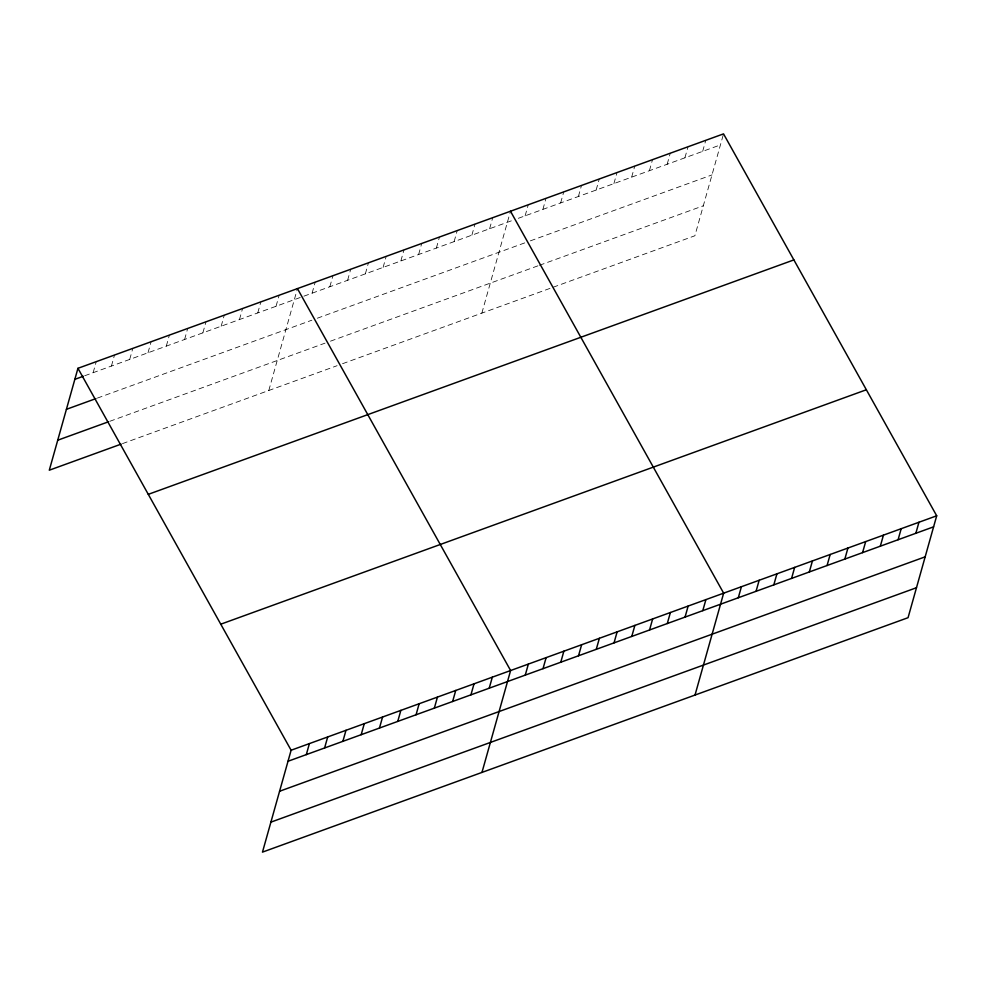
<?xml version="1.0" encoding="UTF-8"?>
<svg xmlns="http://www.w3.org/2000/svg" width="986" height="986" viewBox="0 0 986 986"><rect width="100%" height="100%" fill="white"/><g stroke="black" fill="none" stroke-linecap="round" stroke-linejoin="round"><path stroke-width="0.74" stroke-dasharray="4.93 3.7" d="M93.128 372.708L96.234 361.665M111.418 366.065L114.524 355.022M129.708 359.422L132.814 348.378M147.999 352.778L151.104 341.735M166.301 346.135L169.395 335.092M184.592 339.492L187.685 328.449M202.882 332.849L205.988 321.806M221.172 326.206L224.278 315.163M239.462 319.563L242.568 308.519M257.753 312.919L260.859 301.889M276.043 306.276L279.149 295.245M268.796 390.493L297.439 288.602M312.094 293.187L315.2 282.156M329.842 286.741L332.948 275.71M347.602 280.295L350.696 269.264M365.35 273.849L368.456 262.806M383.11 267.403L386.204 256.36M400.858 260.957L403.964 249.914M418.619 254.511L421.712 243.468M436.367 248.065L439.473 237.022M454.115 241.619L457.221 230.576M471.875 235.173L474.981 224.13M489.623 228.727L492.729 217.684M481.846 313.129L510.489 211.238M525.131 215.835L528.237 204.792M542.892 209.389L545.997 198.346M560.64 202.943L563.745 191.9M578.4 196.485L581.493 185.454M596.148 190.039L599.254 179.008M613.908 183.593L617.002 172.562M631.656 177.147L634.762 166.116M649.417 170.701L652.51 159.658M667.165 164.255L670.27 153.212M684.913 157.809L688.018 146.766M702.673 151.363L705.779 140.32M723.145 135.255L694.883 235.765L552.863 287.345M84.685 375.765L302.529 296.663M303.898 296.17L512.843 220.297M518.303 218.313L720.421 144.917M97.367 398.085L311.859 320.204M317.319 318.219L524.897 242.839M530.369 240.855L712.003 174.904M109.791 421.305L325.023 343.153M330.483 341.168L538.073 265.789M539.441 265.296L703.314 205.791M122.461 443.626L337.089 365.695M342.549 363.711L551.494 287.838"/><path stroke-width="1.48" d="M77.943 368.308L291.116 750.235L262.473 852.126L908.057 617.692L936.7 515.801L723.527 133.874L77.943 368.308L49.3 470.199L121.056 444.144M306.301 754.635L309.407 743.592M324.591 747.992L327.697 736.949M342.881 741.349L345.987 730.306M361.172 734.706L364.278 723.662M379.462 728.062L382.568 717.019M397.752 721.419L400.858 710.376M416.055 714.776L419.149 703.733M434.345 708.133L437.451 697.09M452.636 701.49L455.742 690.447M470.926 694.847L474.032 683.816M489.216 688.203L492.322 677.172M481.969 772.42L510.612 670.529L297.439 288.602M525.267 675.114L528.36 664.083M543.015 668.668L546.121 657.637M560.775 662.222L563.869 651.191M578.523 655.776L581.629 644.733M596.271 649.33L599.377 638.287M614.031 642.884L617.137 631.841M631.779 636.438L634.885 625.395M649.54 629.992L652.646 618.949M667.288 623.546L670.394 612.503M685.048 617.1L688.154 606.057M702.796 610.654L705.902 599.611M695.019 695.056L723.65 593.165L510.489 211.238M738.304 597.762L741.41 586.719M756.065 591.317L759.158 580.273M773.813 584.871L776.919 573.827M791.573 578.425L794.667 567.381M809.321 571.966L812.427 560.935M827.069 565.52L830.175 554.489M844.829 559.074L847.935 548.043M862.577 552.628L865.683 541.585M880.338 546.182L883.444 535.139M898.086 539.736L901.192 528.693M915.846 533.29L918.952 522.247M74.837 379.339L83.28 376.282M66.407 409.326L95.962 398.59M57.73 440.212L108.386 421.823M148.282 494.343L793.878 259.91M220.765 624.2L866.349 389.766M291.116 750.235L936.7 515.801M288.011 761.266L933.594 526.844M279.58 791.253L925.164 556.831M270.904 822.139L916.487 587.718"/></g></svg>
